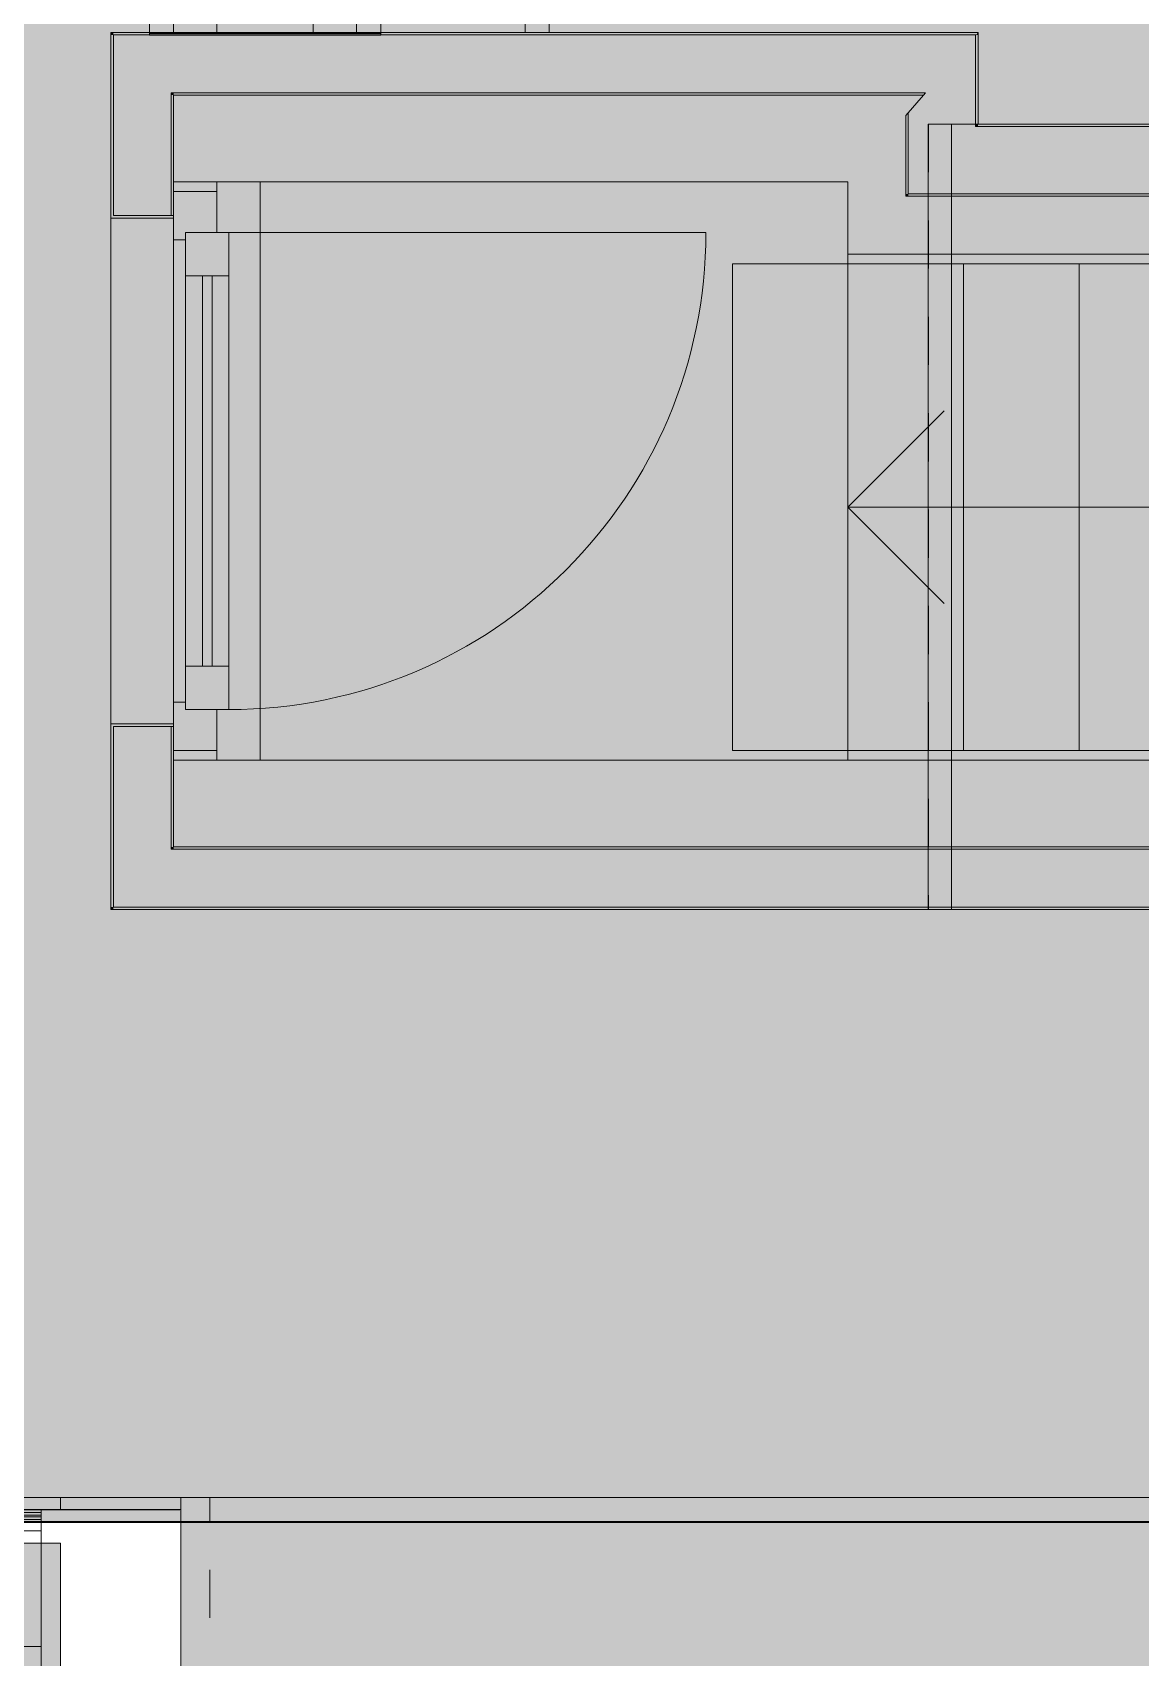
# Model space of a CAD drawing. Header units: metres. Extents: x -208 to 1512, y -277 to 123.
# Drawn here: x 1480.72 to 1483.02, y -247.06 to -243.688 of the extents above; entities that cross this region are included whole.
import ezdxf

# ---------------------------------------------------------------- set-up
doc = ezdxf.new("R2010")
doc.units = ezdxf.units.M
doc.header["$MEASUREMENT"] = 0
for name, pattern in [('Punkt 1_1', [0.075, 0.025, -0.05]), ('Untersicht', [0.2, 0.1, -0.1]), ('Wipeout_Contour', [1, 0, -1])]:
    doc.linetypes.add(name, pattern=pattern)
for name, color, linetype in [('110 Wand Aussen', 7, 'Continuous'), ('112 Wand Aussen - Schachtwände', 7, 'Continuous'), ('140 Brüstung', 7, 'Continuous'), ('140 Geländer transparent', 7, 'Continuous'), ('330 Dachaufbau', 7, 'Continuous'), ('410 Treppe', 7, 'Continuous'), ('815 Raumbegrenzung', 7, 'Continuous'), ('905 VP Beschriftung Übersicht.Übersicht', 7, 'Continuous')]:
    doc.layers.add(name, color=color, linetype=linetype)

# ---------------------------------------------------------------- blocks, each defined once
blk = doc.blocks.new('Wand_9_3', base_point=(1482.6832, -243.8778))
at = {"layer": '110 Wand Aussen', "linetype": 'Continuous', "lineweight": 0, "true_color": 0x000000}
for points in [[(1482.6782, -243.8128), (1482.6782, -243.6936), (1482.5743, -243.8128)], [(1482.6788, -243.6928), (1482.6782, -243.6936), (1482.6782, -243.8778), (1482.6832, -243.8778), (1482.6832, -243.6928)], [(1482.5743, -243.8128), (1482.5382, -243.8543), (1482.5382, -243.8828), (1482.6782, -243.8828), (1482.6782, -243.8128)], [(1482.5382, -244.0228), (1482.5382, -243.8543), (1482.5332, -243.8601), (1482.5332, -244.0228)], [(1482.6832, -243.8778), (1482.6782, -243.8828), (1482.6832, -243.8828)], [(1482.6832, -243.8778), (1482.6782, -243.8778), (1482.6782, -243.8828)], [(1482.6782, -243.8828), (1482.5382, -244.0228), (1482.6782, -244.0228)], [(1482.6782, -243.8828), (1482.5382, -243.8828), (1482.5382, -244.0228)], [(1482.4132, -243.9978), (1482.4132, -244.0278), (1482.5332, -244.0278), (1482.5332, -243.9978)], [(1482.5332, -244.0278), (1482.4132, -244.1478), (1482.5332, -244.1478)], [(1482.5332, -244.0278), (1482.4132, -244.0278), (1482.4132, -244.1478)], [(1482.5382, -244.0228), (1482.5332, -244.0278), (1482.5382, -244.0278)], [(1482.5382, -244.0228), (1482.5332, -244.0228), (1482.5332, -244.0278)]]:
    blk.add_hatch(color=18, dxfattribs=at).paths.add_polyline_path(points)
at = {"layer": '110 Wand Aussen', "color": 7, "linetype": 'Continuous', "lineweight": 13}
for p, q in [((1482.6782, -243.8128), (1482.6782, -243.6936)), ((1482.6782, -243.8828), (1482.6782, -243.8128)), ((1482.5382, -244.0228), (1482.5382, -243.8543)), ((1482.6782, -243.8828), (1482.6832, -243.8828)), ((1482.5382, -244.0228), (1482.6782, -244.0228))]:
    blk.add_line(p, q, dxfattribs=at)
at = {"layer": '110 Wand Aussen', "color": 7, "linetype": 'Continuous', "lineweight": 18}
for p, q in [((1482.5332, -243.9978), (1482.5332, -243.8601)), ((1482.5332, -244.0278), (1482.5332, -243.9978)), ((1482.5332, -244.0278), (1482.5382, -244.0278))]:
    blk.add_line(p, q, dxfattribs=at)
at = {"layer": '110 Wand Aussen', "color": 7, "linetype": 'Continuous', "lineweight": 13, "flags": 128}
blk.add_lwpolyline([(1482.6832, -243.8778), (1482.6832, -243.6928)], dxfattribs=at)
at = {"layer": '110 Wand Aussen', "color": 7, "linetype": 'Continuous', "lineweight": 18, "flags": 128}
for points in [[(1482.4132, -243.9978), (1482.4132, -244.1478)], [(1482.4132, -244.1478), (1482.5332, -244.1478)]]:
    blk.add_lwpolyline(points, dxfattribs=at)
blk = doc.blocks.new('Treppe_1_3', base_point=(1474.5182, -236.4228))
at = {"layer": '410 Treppe', "color": 7, "linetype": 'Continuous', "lineweight": 18}
for p, q in [((1482.4132, -244.1678), (1482.1732, -244.1678)), ((1482.1732, -244.1678), (1482.1732, -245.1778)), ((1482.6532, -244.1678), (1482.4132, -244.1678)), ((1482.4132, -244.1678), (1482.4132, -245.1778)), ((1482.4132, -245.1778), (1482.4132, -244.1678)), ((1482.8932, -244.1678), (1482.6532, -244.1678)), ((1482.6532, -244.1678), (1482.6532, -245.1778)), ((1482.6532, -245.1778), (1482.6532, -244.1678)), ((1483.1332, -244.1678), (1482.8932, -244.1678)), ((1482.8932, -244.1678), (1482.8932, -245.1778)), ((1482.8932, -245.1778), (1482.8932, -244.1678)), ((1482.1732, -245.1778), (1482.4132, -245.1778)), ((1482.4132, -245.1778), (1482.6532, -245.1778)), ((1482.6532, -245.1778), (1482.8932, -245.1778)), ((1482.8932, -245.1778), (1483.1332, -245.1778))]:
    blk.add_line(p, q, dxfattribs=at)
at = {"layer": '410 Treppe', "color": 7, "linetype": 'Continuous', "lineweight": 13}
for p, q in [((1482.6132, -244.4728), (1482.4132, -244.6728)), ((1486.2532, -244.6728), (1482.4132, -244.6728)), ((1482.4132, -244.6728), (1482.6132, -244.8728))]:
    blk.add_line(p, q, dxfattribs=at)
blk = doc.blocks.new('Wand_11_3', base_point=(1485.3832, -246.7778))
at = {"layer": '140 Geländer transparent', "linetype": 'Continuous', "lineweight": 0, "true_color": 0x000000}
blk.add_hatch(color=18, dxfattribs=at).paths.add_polyline_path([(1485.3832, -246.7278), (1481.0282, -246.7278), (1481.0282, -246.7778), (1485.3832, -246.7778)])
at = {"layer": '140 Geländer transparent', "color": 7, "linetype": 'Continuous', "lineweight": 18, "flags": 128}
for points in [[(1485.3832, -246.7278), (1481.0282, -246.7278)], [(1481.0282, -246.7778), (1481.0282, -246.7278)], [(1481.0282, -246.7778), (1485.4332, -246.7778)]]:
    blk.add_lwpolyline(points, dxfattribs=at)
blk = doc.blocks.new('Wand_16_3', base_point=(1480.7782, -247.5778))
at = {"layer": '110 Wand Aussen', "color": 7, "linetype": 'Untersicht', "lineweight": 13, "flags": 128}
for points in [[(1480.7782, -246.7278), (1480.7832, -246.7278)], [(1480.7782, -246.7278), (1480.7782, -247.5778)], [(1480.7832, -246.7278), (1480.9032, -246.7278)], [(1480.9032, -246.7278), (1480.9082, -246.7278)], [(1480.9082, -246.7278), (1481.0882, -246.7278)], [(1481.0882, -247.5778), (1481.0882, -246.7278)], [(1480.7782, -247.5778), (1480.7832, -247.5778)], [(1480.7832, -247.5778), (1480.9032, -247.5778)], [(1480.9032, -247.5778), (1480.9082, -247.5778)], [(1480.9082, -247.5778), (1481.0882, -247.5778)]]:
    blk.add_lwpolyline(points, dxfattribs=at)
blk = doc.blocks.new('1-Flügelfenster 27[1]_3', base_point=(1474.5182, -236.4228))
at = {"layer": '110 Wand Aussen', "linetype": 'Continuous', "lineweight": 0, "true_color": 0x000000}
for points in [[(1481.0132, -244.0178), (1481.1032, -244.0178), (1481.1032, -243.9978), (1481.0132, -243.9978)], [(1481.1032, -245.1778), (1481.0132, -245.1778), (1481.0132, -245.1978), (1481.1032, -245.1978)]]:
    blk.add_hatch(color=18, dxfattribs=at).paths.add_polyline_path(points)
at = {"layer": '110 Wand Aussen', "linetype": 'Continuous', "lineweight": 0, "true_color": 0xffffff}
for points in [[(1481.0132, -244.0178), (1481.0132, -244.1178), (1481.0382, -244.1178), (1481.0382, -244.1028), (1481.1032, -244.1028), (1481.1032, -244.0178)], [(1481.0382, -244.1928), (1481.1282, -244.1928), (1481.1282, -244.1028), (1481.0382, -244.1028)], [(1481.0932, -245.0028), (1481.0932, -244.1928), (1481.0732, -244.1928), (1481.0732, -245.0028)], [(1481.0382, -245.0928), (1481.1282, -245.0928), (1481.1282, -245.0028), (1481.0382, -245.0028)], [(1481.1032, -245.1778), (1481.1032, -245.0928), (1481.0382, -245.0928), (1481.0382, -245.0778), (1481.0132, -245.0778), (1481.0132, -245.1778)]]:
    blk.add_hatch(color=7, dxfattribs=at).paths.add_polyline_path(points)
at = {"layer": '110 Wand Aussen', "color": 7, "linetype": 'Continuous', "lineweight": 18}
for p, q in [((1481.0132, -243.9978), (1481.1032, -243.9978)), ((1481.0132, -243.9978), (1481.1032, -243.9978)), ((1481.1032, -243.9978), (1481.1932, -243.9978)), ((1481.0132, -245.1978), (1481.0132, -245.1278)), ((1481.0132, -245.1978), (1481.0132, -245.1278)), ((1481.0132, -245.1978), (1481.1032, -245.1978)), ((1481.0132, -245.1978), (1481.1032, -245.1978)), ((1481.1032, -245.1978), (1481.1932, -245.1978))]:
    blk.add_line(p, q, dxfattribs=at)
at = {"layer": '110 Wand Aussen', "color": 7, "linetype": 'Continuous', "lineweight": 13}
for p, q in [((1481.0132, -244.0678), (1481.0132, -243.9978)), ((1481.0132, -244.0678), (1481.0132, -243.9978)), ((1481.1932, -245.1978), (1481.1932, -243.9978)), ((1481.0132, -244.0178), (1481.0132, -244.1178)), ((1481.1032, -244.0178), (1481.0132, -244.0178)), ((1481.1032, -244.1028), (1481.1032, -244.0178)), ((1480.8832, -245.1228), (1480.8832, -244.0728)), ((1480.8832, -244.0728), (1480.8882, -244.0728)), ((1480.8882, -244.0728), (1481.0082, -244.0728)), ((1481.0082, -244.0728), (1481.0132, -244.0728)), ((1481.0132, -244.0678), (1481.0132, -244.0728)), ((1481.0132, -244.0678), (1481.0132, -244.0728)), ((1481.0382, -244.1178), (1481.0382, -244.1028)), ((1481.0382, -244.1028), (1481.1032, -244.1028)), ((1481.1282, -244.1028), (1481.0382, -244.1028)), ((1481.0382, -244.1028), (1481.0382, -244.1928)), ((1481.1282, -244.1928), (1481.1282, -244.1028)), ((1481.0132, -244.1178), (1481.0132, -245.0778)), ((1481.0132, -244.1178), (1481.0382, -244.1178)), ((1481.0382, -244.1928), (1481.0382, -245.0028)), ((1481.0382, -244.1928), (1481.1282, -244.1928)), ((1481.0732, -244.1928), (1481.0732, -245.0028)), ((1481.0932, -245.0028), (1481.0932, -244.1928)), ((1481.1282, -245.0028), (1481.1282, -244.1928)), ((1481.1282, -245.0028), (1481.0382, -245.0028)), ((1481.0382, -245.0028), (1481.0382, -245.0928)), ((1481.1282, -245.0928), (1481.1282, -245.0028)), ((1481.0382, -245.0778), (1481.0132, -245.0778)), ((1481.0132, -245.0778), (1481.0132, -245.1778)), ((1481.0382, -245.0928), (1481.0382, -245.0778)), ((1481.1032, -245.0928), (1481.0382, -245.0928)), ((1481.0382, -245.0928), (1481.1282, -245.0928)), ((1481.1032, -245.1778), (1481.1032, -245.0928)), ((1480.8832, -245.1228), (1480.8882, -245.1228)), ((1480.8882, -245.1228), (1481.0082, -245.1228)), ((1481.0082, -245.1228), (1481.0132, -245.1228)), ((1481.0132, -245.1278), (1481.0132, -245.1228)), ((1481.0132, -245.1278), (1481.0132, -245.1228)), ((1481.0132, -245.1778), (1481.1032, -245.1778))]:
    blk.add_line(p, q, dxfattribs=at)
at = {"layer": '110 Wand Aussen', "color": 7, "linetype": 'Punkt 1_1', "lineweight": 13}
for p, q in [((1481.1932, -245.1978), (1481.1932, -243.9978)), ((1480.8832, -245.1228), (1480.8832, -244.0728))]:
    blk.add_line(p, q, dxfattribs=at)
at = {"layer": '110 Wand Aussen', "color": 8, "linetype": 'Continuous', "lineweight": 0}
blk.add_line((1481.1282, -244.1028), (1482.1182, -244.1028), dxfattribs=at)
at = {"layer": '110 Wand Aussen', "color": 7, "linetype": 'Continuous', "lineweight": 13, "flags": 128}
for points in [[(1481.0132, -244.0178), (1481.0132, -243.9978), (1481.1032, -243.9978), (1481.1032, -244.0178)], [(1481.1032, -245.1778), (1481.1032, -245.1978), (1481.0132, -245.1978), (1481.0132, -245.1778)]]:
    blk.add_lwpolyline(points, close=True, dxfattribs=at)
at = {"layer": '110 Wand Aussen', "color": 8, "linetype": 'Continuous', "lineweight": 0}
blk.add_arc((1481.1282, -244.1028), 0.99, 270, 0, dxfattribs=at)
at = {"layer": '110 Wand Aussen', "color": 7, "linetype": 'Continuous', "lineweight": 13}
for p in [(1481.1932, -243.9978), (1480.8832, -244.0728), (1480.8832, -245.1228), (1481.1932, -245.1978)]:
    blk.add_point(p, dxfattribs=at)
blk = doc.blocks.new('Wand_18_3', base_point=(1480.8832, -245.5078))
at = {"layer": '110 Wand Aussen', "linetype": 'Continuous', "lineweight": 0, "true_color": 0x000000}
for points in [[(1480.8882, -243.6878), (1480.8832, -243.6878), (1480.8882, -243.6928)], [(1480.8882, -243.6928), (1480.8832, -243.6878), (1480.8832, -243.6928)], [(1480.8882, -243.6928), (1480.8832, -243.6928), (1480.8832, -244.0678), (1480.8882, -244.0678)], [(1481.0082, -243.6928), (1480.8882, -243.6928), (1481.0082, -243.8128)], [(1481.0082, -243.8128), (1480.8882, -243.6928), (1480.8882, -243.8128)], [(1481.0082, -243.8128), (1480.8882, -243.8128), (1480.8882, -244.0678), (1481.0082, -244.0678)], [(1481.0132, -243.8128), (1481.0082, -243.8128), (1481.0132, -243.8178)], [(1481.0132, -243.8178), (1481.0082, -243.8128), (1481.0082, -243.8178)], [(1481.0132, -243.8178), (1481.0082, -243.8178), (1481.0082, -244.0678), (1481.0132, -244.0678)], [(1481.1932, -243.8178), (1481.0132, -243.8178), (1481.1932, -243.9978)], [(1481.1932, -243.9978), (1481.0132, -243.8178), (1481.0132, -243.9978)], [(1480.8832, -244.0678), (1480.8832, -244.0728), (1481.0132, -244.0728), (1481.0132, -244.0678)], [(1480.8832, -245.1278), (1481.0132, -245.1278), (1481.0132, -245.1228), (1480.8832, -245.1228)], [(1480.8832, -245.5028), (1480.8882, -245.5028), (1480.8882, -245.1278), (1480.8832, -245.1278)], [(1481.0082, -245.1278), (1480.8882, -245.1278), (1480.8882, -245.3828), (1481.0082, -245.3828)], [(1481.0132, -245.1278), (1481.0082, -245.1278), (1481.0082, -245.3778), (1481.0132, -245.3778)], [(1481.1932, -245.1978), (1481.0132, -245.3778), (1481.1932, -245.3778)], [(1481.0132, -245.1978), (1481.0132, -245.3778), (1481.1932, -245.1978)], [(1481.0082, -245.3828), (1480.8882, -245.5028), (1481.0082, -245.5028)], [(1480.8882, -245.3828), (1480.8882, -245.5028), (1481.0082, -245.3828)], [(1481.0132, -245.3778), (1481.0082, -245.3828), (1481.0132, -245.3828)], [(1481.0132, -245.3778), (1481.0082, -245.3778), (1481.0082, -245.3828)], [(1480.8882, -245.5028), (1480.8832, -245.5078), (1480.8882, -245.5078)], [(1480.8882, -245.5028), (1480.8832, -245.5028), (1480.8832, -245.5078)]]:
    blk.add_hatch(color=18, dxfattribs=at).paths.add_polyline_path(points)
at = {"layer": '110 Wand Aussen', "color": 7, "linetype": 'Continuous', "lineweight": 13}
for p, q in [((1481.0082, -243.6928), (1480.8882, -243.6928)), ((1480.8882, -243.6928), (1480.8882, -243.8128)), ((1480.8882, -243.8128), (1480.8882, -244.0678)), ((1481.0132, -243.8128), (1481.0082, -243.8128)), ((1481.0082, -243.8128), (1481.0082, -243.8178)), ((1481.0082, -243.8178), (1481.0082, -244.0678)), ((1481.0132, -244.0678), (1481.0132, -243.9978)), ((1480.8832, -244.0678), (1480.8832, -244.0728)), ((1480.8832, -244.0728), (1480.8882, -244.0728)), ((1480.8882, -244.0678), (1481.0132, -244.0678)), ((1480.8882, -244.0728), (1481.0082, -244.0728)), ((1481.0082, -244.0728), (1481.0132, -244.0728)), ((1481.0132, -244.0678), (1481.0132, -244.0728)), ((1480.8832, -245.1228), (1480.8882, -245.1228)), ((1480.8832, -245.1278), (1480.8832, -245.1228)), ((1480.8882, -245.1228), (1481.0082, -245.1228)), ((1480.8882, -245.1278), (1480.8882, -245.3828)), ((1480.8882, -245.1278), (1481.0132, -245.1278)), ((1481.0082, -245.1228), (1481.0132, -245.1228)), ((1481.0082, -245.1278), (1481.0082, -245.3778)), ((1481.0132, -245.1278), (1481.0132, -245.1228)), ((1480.8882, -245.3828), (1480.8882, -245.5028)), ((1481.0082, -245.3778), (1481.0082, -245.3828)), ((1481.0082, -245.3828), (1481.0132, -245.3828)), ((1480.8882, -245.5028), (1481.0082, -245.5028))]:
    blk.add_line(p, q, dxfattribs=at)
at = {"layer": '110 Wand Aussen', "color": 7, "linetype": 'Continuous', "lineweight": 18}
for p, q in [((1481.1932, -243.8178), (1481.0132, -243.8178)), ((1481.0132, -243.8178), (1481.0132, -243.9978)), ((1481.0132, -243.9978), (1481.1032, -243.9978)), ((1481.1032, -243.9978), (1481.1932, -243.9978)), ((1481.0132, -245.1978), (1481.0132, -245.1278)), ((1481.0132, -245.1978), (1481.0132, -245.3778)), ((1481.0132, -245.1978), (1481.1032, -245.1978)), ((1481.1032, -245.1978), (1481.1932, -245.1978)), ((1481.0132, -245.3778), (1481.1932, -245.3778))]:
    blk.add_line(p, q, dxfattribs=at)
at = {"layer": '110 Wand Aussen', "color": 7, "linetype": 'Continuous', "lineweight": 13, "flags": 128}
for points in [[(1480.8832, -243.6878), (1480.8882, -243.6878)], [(1480.8832, -243.6878), (1480.8832, -244.0678)], [(1480.8832, -245.1278), (1480.8832, -245.5078)], [(1480.8832, -245.5078), (1480.8882, -245.5078)]]:
    blk.add_lwpolyline(points, dxfattribs=at)
at = {"layer": '110 Wand Aussen', "color": 7, "linetype": 'Continuous', "lineweight": 13}
blk.add_blockref('1-Flügelfenster 27[1]_3', (1474.5182, -236.4228), dxfattribs=at)
blk = doc.blocks.new('Wand_37_3', base_point=(1480.9082, -246.9174))
at = {"color": 254, "linetype": 'Wipeout_Contour', "lineweight": 0, "ltscale": 6004.628913}
blk.add_wipeout([(1480.7383, -246.7528), (1480.7381, -246.7528), (1480.7381, -246.7538), (1480.7383, -246.7538)], dxfattribs=at).dxf.layer = '140 Brüstung'
at = {"color": 254, "linetype": 'Wipeout_Contour', "lineweight": 0, "ltscale": 6005.203844}
blk.add_wipeout([(1480.7383, -246.7528), (1480.7383, -246.7538), (1481.0272, -246.7538), (1481.0282, -246.7528)], dxfattribs=at).dxf.layer = '140 Brüstung'
at = {"color": 254, "linetype": 'Wipeout_Contour', "lineweight": 0, "ltscale": 6004.631019}
blk.add_wipeout([(1480.7383, -246.7538), (1480.7381, -246.7538), (1480.7381, -246.7592), (1480.7383, -246.7592)], dxfattribs=at).dxf.layer = '140 Brüstung'
at = {"color": 254, "linetype": 'Wipeout_Contour', "lineweight": 0, "ltscale": 6005.214847}
blk.add_wipeout([(1480.7383, -246.7592), (1481.0217, -246.7592), (1481.0272, -246.7538), (1480.7383, -246.7538)], dxfattribs=at).dxf.layer = '140 Brüstung'
at = {"color": 254, "linetype": 'Wipeout_Contour', "lineweight": 0, "ltscale": 6004.63458}
blk.add_wipeout([(1480.7383, -246.7592), (1480.7381, -246.7592), (1480.7381, -246.7646), (1480.7383, -246.7646)], dxfattribs=at).dxf.layer = '140 Brüstung'
at = {"color": 254, "linetype": 'Wipeout_Contour', "lineweight": 0, "ltscale": 6005.207971}
blk.add_wipeout([(1480.7383, -246.7646), (1481.0162, -246.7646), (1481.0217, -246.7592), (1480.7383, -246.7592)], dxfattribs=at).dxf.layer = '140 Brüstung'
at = {"color": 254, "linetype": 'Wipeout_Contour', "lineweight": 0, "ltscale": 6004.63753}
blk.add_wipeout([(1480.7383, -246.7646), (1480.7381, -246.7646), (1480.7381, -246.7682), (1480.7383, -246.7682)], dxfattribs=at).dxf.layer = '140 Brüstung'
at = {"color": 254, "linetype": 'Wipeout_Contour', "lineweight": 0, "ltscale": 6005.195464}
blk.add_wipeout([(1480.7383, -246.7682), (1481.0126, -246.7682), (1481.0162, -246.7646), (1480.7383, -246.7646)], dxfattribs=at).dxf.layer = '140 Brüstung'
at = {"color": 254, "linetype": 'Wipeout_Contour', "lineweight": 0, "ltscale": 6004.640483}
blk.add_wipeout([(1480.7383, -246.7682), (1480.7381, -246.7682), (1480.7381, -246.7736), (1480.7383, -246.7736)], dxfattribs=at).dxf.layer = '140 Brüstung'
at = {"color": 254, "linetype": 'Wipeout_Contour', "lineweight": 0, "ltscale": 6005.19649}
blk.add_wipeout([(1480.7383, -246.7736), (1481.007, -246.7736), (1481.0126, -246.7682), (1480.7383, -246.7682)], dxfattribs=at).dxf.layer = '140 Brüstung'
at = {"color": 254, "linetype": 'Wipeout_Contour', "lineweight": 0, "ltscale": 6004.644045}
blk.add_wipeout([(1480.7383, -246.7736), (1480.7381, -246.7736), (1480.7381, -246.779), (1480.7383, -246.779)], dxfattribs=at).dxf.layer = '140 Brüstung'
at = {"color": 254, "linetype": 'Wipeout_Contour', "lineweight": 0, "ltscale": 6005.189426}
blk.add_wipeout([(1480.7383, -246.779), (1481.0015, -246.779), (1481.007, -246.7736), (1480.7383, -246.7736)], dxfattribs=at).dxf.layer = '140 Brüstung'
at = {"color": 254, "linetype": 'Wipeout_Contour', "lineweight": 0, "ltscale": 6004.646148}
blk.add_wipeout([(1480.7383, -246.779), (1480.7381, -246.779), (1480.7381, -246.78), (1480.7383, -246.78)], dxfattribs=at).dxf.layer = '140 Brüstung'
at = {"color": 254, "linetype": 'Wipeout_Contour', "lineweight": 0, "ltscale": 6005.168726}
blk.add_wipeout([(1480.7383, -246.78), (1481.0005, -246.78), (1481.0015, -246.779), (1480.7383, -246.779)], dxfattribs=at).dxf.layer = '140 Brüstung'
at = {"color": 254, "linetype": 'Wipeout_Contour', "lineweight": 0, "ltscale": 6004.652168}
blk.add_wipeout([(1480.7383, -246.78), (1480.7381, -246.78), (1480.7381, -246.7973), (1480.7383, -246.7973)], dxfattribs=at).dxf.layer = '140 Brüstung'
at = {"color": 254, "linetype": 'Wipeout_Contour', "lineweight": 0, "ltscale": 6005.218858}
blk.add_wipeout([(1480.7383, -246.7973), (1480.9829, -246.7973), (1481.0005, -246.78), (1480.7383, -246.78)], dxfattribs=at).dxf.layer = '140 Brüstung'
at = {"color": 254, "linetype": 'Wipeout_Contour', "lineweight": 0, "ltscale": 6005.964706}
blk.add_wipeout([(1480.7383, -247.0373), (1480.7383, -247.0373), (1480.9829, -246.7973), (1480.7383, -246.7973)], dxfattribs=at).dxf.layer = '140 Brüstung'
at = {"color": 254, "linetype": 'Wipeout_Contour', "lineweight": 0, "ltscale": 6006.724535}
blk.add_wipeout([(1481.0282, -251.1728), (1481.0282, -246.7528), (1480.7383, -247.0373), (1480.7383, -251.1728)], dxfattribs=at).dxf.layer = '140 Brüstung'
at = {"layer": '140 Brüstung', "color": 7, "linetype": 'Continuous', "lineweight": 18}
for p, q in [((1480.7381, -246.7538), (1480.7381, -246.7528)), ((1480.7381, -246.7592), (1480.7381, -246.7538)), ((1480.7381, -246.7646), (1480.7381, -246.7592)), ((1480.7381, -246.7682), (1480.7381, -246.7646)), ((1480.7381, -246.7736), (1480.7381, -246.7682)), ((1480.7381, -246.779), (1480.7381, -246.7736)), ((1480.7381, -246.78), (1480.7381, -246.779)), ((1480.7381, -246.7973), (1480.7381, -246.78)), ((1480.7383, -246.7538), (1480.7383, -246.7528)), ((1480.7383, -246.7592), (1480.7383, -246.7538)), ((1480.7383, -246.7646), (1480.7383, -246.7592)), ((1480.7383, -246.7682), (1480.7383, -246.7646)), ((1480.7383, -246.7736), (1480.7383, -246.7682)), ((1480.7383, -246.779), (1480.7383, -246.7736)), ((1480.7383, -246.78), (1480.7383, -246.779)), ((1480.7383, -246.7973), (1480.7383, -246.78))]:
    blk.add_line(p, q, dxfattribs=at)
at = {"layer": '140 Brüstung', "color": 7, "linetype": 'Continuous', "lineweight": 18, "flags": 128}
for points in [[(1480.7383, -246.7528), (1480.7381, -246.7528)], [(1481.0282, -246.7528), (1480.7383, -246.7528)], [(1481.0282, -251.1728), (1481.0282, -246.7528)]]:
    blk.add_lwpolyline(points, dxfattribs=at)
at = {"color": 254, "linetype": 'Wipeout_Contour', "lineweight": 0, "ltscale": 6006.285444}
blk.add_wipeout([(1480.7383, -251.4627), (1480.7383, -247.0373), (1480.7381, -247.0375), (1480.7381, -251.4627)], dxfattribs=at).dxf.layer = '140 Brüstung'
at = {"layer": '140 Brüstung', "color": 7, "linetype": 'Continuous', "lineweight": 18}
for p, q in [((1480.7383, -247.0373), (1480.7383, -246.7973)), ((1480.7383, -247.0373), (1480.7383, -247.0373)), ((1480.7383, -251.4627), (1480.7383, -247.0373))]:
    blk.add_line(p, q, dxfattribs=at)
at = {"layer": '140 Brüstung', "color": 7, "linetype": 'Continuous', "lineweight": 18, "flags": 128}
blk.add_lwpolyline([(1480.7381, -247.0375), (1480.7381, -251.4629)], dxfattribs=at)
blk = doc.blocks.new('Wand_44_3', base_point=(1486.0346, -245.5078))
at = {"layer": '110 Wand Aussen', "linetype": 'Continuous', "lineweight": 0, "true_color": 0x000000}
for points in [[(1485.4, -245.1978), (1481.1932, -245.1978), (1481.1932, -245.3778), (1485.4, -245.3778)], [(1485.4, -245.3828), (1481.0082, -245.3828), (1481.0082, -245.5028), (1485.4, -245.5028)], [(1485.4, -245.3778), (1481.0132, -245.3778), (1481.0132, -245.3828), (1485.4, -245.3828)], [(1485.4, -245.5028), (1480.8882, -245.5028), (1480.8882, -245.5078), (1485.4, -245.5078)]]:
    blk.add_hatch(color=18, dxfattribs=at).paths.add_polyline_path(points)
at = {"layer": '110 Wand Aussen', "color": 7, "linetype": 'Continuous', "lineweight": 13}
for p, q in [((1481.0082, -245.3828), (1481.0132, -245.3828)), ((1481.0132, -245.3828), (1485.4, -245.3828)), ((1480.8882, -245.5028), (1481.0082, -245.5028)), ((1481.0082, -245.5028), (1485.4, -245.5028))]:
    blk.add_line(p, q, dxfattribs=at)
at = {"layer": '110 Wand Aussen', "color": 7, "linetype": 'Continuous', "lineweight": 18}
for p, q in [((1481.0132, -245.3778), (1481.1932, -245.3778)), ((1481.1932, -245.3778), (1485.4, -245.3778))]:
    blk.add_line(p, q, dxfattribs=at)
at = {"layer": '110 Wand Aussen', "color": 7, "linetype": 'Continuous', "lineweight": 18, "flags": 128}
blk.add_lwpolyline([(1485.4, -245.1978), (1481.1932, -245.1978)], dxfattribs=at)
at = {"layer": '110 Wand Aussen', "color": 7, "linetype": 'Continuous', "lineweight": 13, "flags": 128}
blk.add_lwpolyline([(1480.8882, -245.5078), (1485.4, -245.5078)], dxfattribs=at)
blk = doc.blocks.new('Wand_45_3', base_point=(1482.6832, -243.6878))
at = {"layer": '110 Wand Aussen', "linetype": 'Continuous', "lineweight": 0, "true_color": 0x000000}
for points in [[(1480.8882, -243.6928), (1482.6788, -243.6928), (1482.6832, -243.6878), (1480.8882, -243.6878)], [(1481.0082, -243.8128), (1482.5743, -243.8128), (1482.6788, -243.6928), (1481.0082, -243.6928)], [(1482.6788, -243.6928), (1482.6832, -243.6928), (1482.6832, -243.6878)], [(1481.0132, -243.8178), (1482.57, -243.8178), (1482.5743, -243.8128), (1481.0132, -243.8128)], [(1481.1932, -243.9978), (1482.4132, -243.9978), (1482.57, -243.8178), (1481.1932, -243.8178)], [(1482.5332, -243.8601), (1482.4132, -243.9978), (1482.5332, -243.9978)]]:
    blk.add_hatch(color=18, dxfattribs=at).paths.add_polyline_path(points)
at = {"layer": '110 Wand Aussen', "color": 7, "linetype": 'Continuous', "lineweight": 13}
for p, q in [((1481.0082, -243.6928), (1480.8882, -243.6928)), ((1482.6788, -243.6928), (1481.0082, -243.6928)), ((1481.0132, -243.8128), (1481.0082, -243.8128)), ((1482.5743, -243.8128), (1481.0132, -243.8128))]:
    blk.add_line(p, q, dxfattribs=at)
at = {"layer": '110 Wand Aussen', "color": 7, "linetype": 'Continuous', "lineweight": 18}
for p, q in [((1481.1932, -243.8178), (1481.0132, -243.8178)), ((1482.57, -243.8178), (1481.1932, -243.8178)), ((1482.5332, -243.9978), (1482.5332, -243.8601))]:
    blk.add_line(p, q, dxfattribs=at)
at = {"layer": '110 Wand Aussen', "color": 7, "linetype": 'Continuous', "lineweight": 13, "flags": 128}
for points in [[(1482.6832, -243.6878), (1480.8882, -243.6878)], [(1482.6788, -243.6928), (1482.6782, -243.6936)], [(1482.6832, -243.6878), (1482.6832, -243.6928)], [(1482.5743, -243.8128), (1482.57, -243.8178)]]:
    blk.add_lwpolyline(points, dxfattribs=at)
at = {"layer": '110 Wand Aussen', "color": 7, "linetype": 'Continuous', "lineweight": 18, "flags": 128}
for points in [[(1482.57, -243.8178), (1482.5332, -243.8601)], [(1481.1932, -243.9978), (1482.4132, -243.9978)]]:
    blk.add_lwpolyline(points, dxfattribs=at)
blk = doc.blocks.new('Wand_46_3', base_point=(1483.2632, -243.8778))
at = {"layer": '110 Wand Aussen', "linetype": 'Continuous', "lineweight": 0, "true_color": 0x000000}
for points in [[(1482.6832, -243.8828), (1483.2632, -243.8828), (1483.2632, -243.8778), (1482.6832, -243.8778)], [(1482.6782, -244.0228), (1483.2632, -244.0228), (1483.2632, -243.8828), (1482.6782, -243.8828)], [(1482.5332, -244.1478), (1483.2632, -244.1478), (1483.2632, -244.0278), (1482.5332, -244.0278)], [(1482.5382, -244.0278), (1483.2632, -244.0278), (1483.2632, -244.0228), (1482.5382, -244.0228)]]:
    blk.add_hatch(color=18, dxfattribs=at).paths.add_polyline_path(points)
at = {"layer": '110 Wand Aussen', "color": 7, "linetype": 'Continuous', "lineweight": 13}
for p, q in [((1482.6782, -243.8828), (1482.6832, -243.8828)), ((1483.2632, -243.8828), (1482.6832, -243.8828)), ((1482.5382, -244.0228), (1482.6782, -244.0228)), ((1483.2632, -244.0228), (1482.6782, -244.0228))]:
    blk.add_line(p, q, dxfattribs=at)
at = {"layer": '110 Wand Aussen', "color": 7, "linetype": 'Continuous', "lineweight": 18}
for p in [(1482.5332, -244.0278), (1483.2632, -244.0278)]:
    blk.add_line(p, (1482.5382, -244.0278), dxfattribs=at)
at = {"layer": '110 Wand Aussen', "color": 7, "linetype": 'Continuous', "lineweight": 13, "flags": 128}
blk.add_lwpolyline([(1483.2632, -243.8778), (1482.6832, -243.8778)], dxfattribs=at)
at = {"layer": '110 Wand Aussen', "color": 7, "linetype": 'Continuous', "lineweight": 18, "flags": 128}
blk.add_lwpolyline([(1482.5332, -244.1478), (1483.2632, -244.1478)], dxfattribs=at)
blk = doc.blocks.new('Wand_60_3', base_point=(1475.5647, -246.9174))
at = {"layer": '140 Brüstung', "linetype": 'Continuous', "lineweight": 0, "true_color": 0x000000}
for points in [[(1480.7381, -246.7592), (1475.5647, -246.7592), (1475.5647, -246.7646), (1480.7381, -246.7646)], [(1480.7381, -246.7682), (1475.5647, -246.7682), (1475.5647, -246.7736), (1480.7381, -246.7736)]]:
    blk.add_hatch(color=18, dxfattribs=at).paths.add_polyline_path(points)
at = {"layer": '140 Brüstung', "linetype": 'Continuous', "lineweight": 0, "true_color": 0xffffff}
blk.add_hatch(color=7, dxfattribs=at).paths.add_polyline_path([(1480.7381, -246.7646), (1475.5647, -246.7646), (1475.5647, -246.7682), (1480.7381, -246.7682)])
at = {"layer": '140 Brüstung', "color": 7, "linetype": 'Untersicht', "lineweight": 13}
for p, q in [((1480.7381, -246.7538), (1475.5647, -246.7538)), ((1480.7381, -246.779), (1475.5647, -246.779)), ((1480.7381, -246.78), (1475.5647, -246.78))]:
    blk.add_line(p, q, dxfattribs=at)
at = {"layer": '140 Brüstung', "color": 7, "linetype": 'Continuous', "lineweight": 13}
for p, q in [((1480.7381, -246.7592), (1475.5647, -246.7592)), ((1480.7381, -246.7646), (1475.5647, -246.7646)), ((1480.7381, -246.7682), (1475.5647, -246.7682)), ((1480.7381, -246.7736), (1475.5647, -246.7736))]:
    blk.add_line(p, q, dxfattribs=at)
at = {"layer": '140 Brüstung', "color": 7, "linetype": 'Continuous', "lineweight": 18}
for p, q in [((1480.7381, -246.7538), (1480.7381, -246.7528)), ((1480.7381, -246.7592), (1480.7381, -246.7538)), ((1480.7381, -246.7646), (1480.7381, -246.7592)), ((1480.7381, -246.7682), (1480.7381, -246.7646)), ((1480.7381, -246.7736), (1480.7381, -246.7682)), ((1480.7381, -246.779), (1480.7381, -246.7736)), ((1480.7381, -246.78), (1480.7381, -246.779))]:
    blk.add_line(p, q, dxfattribs=at)
at = {"layer": '140 Brüstung', "color": 7, "linetype": 'Untersicht', "lineweight": 13, "flags": 128}
blk.add_lwpolyline([(1480.7381, -246.7528), (1475.5647, -246.7528)], dxfattribs=at)
at = {"color": 254, "linetype": 'Wipeout_Contour', "lineweight": 0, "ltscale": 5994.531584}
blk.add_wipeout([(1480.7381, -246.7973), (1475.5647, -246.7973), (1475.5647, -247.0373), (1480.7381, -247.0373)], dxfattribs=at).dxf.layer = '140 Brüstung'
at = {"color": 254, "linetype": 'Wipeout_Contour', "lineweight": 0, "ltscale": 6004.736818}
blk.add_wipeout([(1480.7383, -246.7973), (1480.7381, -246.7973), (1480.7381, -247.0373), (1480.7383, -247.0373)], dxfattribs=at).dxf.layer = '140 Brüstung'
at = {"layer": '140 Brüstung', "color": 7, "linetype": 'Continuous', "lineweight": 18}
for p, q in [((1480.7381, -246.7973), (1480.7381, -246.78)), ((1480.7381, -246.7973), (1475.5647, -246.7973)), ((1480.7383, -246.7973), (1480.7381, -246.7973))]:
    blk.add_line(p, q, dxfattribs=at)
at = {"color": 254, "linetype": 'Wipeout_Contour', "lineweight": 0, "ltscale": 5994.610711}
blk.add_wipeout([(1480.7381, -247.0373), (1475.5647, -247.0373), (1475.5647, -247.0375), (1480.7381, -247.0375)], dxfattribs=at).dxf.layer = '140 Brüstung'
at = {"color": 254, "linetype": 'Wipeout_Contour', "lineweight": 0, "ltscale": 6004.676522}
blk.add_wipeout([(1480.7381, -247.0373), (1480.7381, -247.0375), (1480.7383, -247.0373), (1480.7383, -247.0373)], dxfattribs=at).dxf.layer = '140 Brüstung'
at = {"layer": '140 Brüstung', "color": 7, "linetype": 'Continuous', "lineweight": 18}
for p, q in [((1480.7383, -247.0373), (1480.7383, -246.7973)), ((1480.7381, -247.0373), (1475.5647, -247.0373)), ((1480.7383, -247.0373), (1480.7381, -247.0373)), ((1480.7383, -247.0373), (1480.7383, -247.0373))]:
    blk.add_line(p, q, dxfattribs=at)
at = {"layer": '140 Brüstung', "color": 7, "linetype": 'Continuous', "lineweight": 18, "flags": 128}
blk.add_lwpolyline([(1475.5647, -247.0375), (1480.7381, -247.0375)], dxfattribs=at)
blk = doc.blocks.new('Dachfläche_84_3', base_point=(1481.4432, -242.9578))
at = {"layer": '112 Wand Aussen - Schachtwände', "linetype": 'Continuous', "lineweight": 0, "true_color": 0x000000}
for points in [[(1481.4432, -243.4624), (1480.9632, -243.4624), (1480.9632, -243.5771), (1481.4432, -243.5771)], [(1480.9632, -243.5771), (1480.9632, -243.6896), (1481.4432, -243.6896), (1481.4432, -243.5771)]]:
    blk.add_hatch(color=18, dxfattribs=at).paths.add_polyline_path(points)
at = {"layer": '112 Wand Aussen - Schachtwände', "color": 7, "linetype": 'Continuous', "lineweight": 13}
for p, q in [((1481.4432, -243.4624), (1480.9632, -243.4624)), ((1481.4432, -243.5771), (1480.9632, -243.5771)), ((1481.4432, -243.6896), (1480.9632, -243.6896))]:
    blk.add_line(p, q, dxfattribs=at)
at = {"layer": '112 Wand Aussen - Schachtwände', "color": 7, "linetype": 'Continuous', "lineweight": 18, "flags": 128}
for points in [[(1480.9632, -242.9578), (1481.4432, -242.9578)], [(1480.9632, -243.4624), (1480.9632, -242.9578)], [(1481.4432, -242.9578), (1481.4432, -243.4624)], [(1480.9632, -243.6896), (1480.9632, -243.6931)], [(1481.4432, -243.6931), (1480.9632, -243.6931)], [(1481.4432, -243.6896), (1481.4432, -243.6931)]]:
    blk.add_lwpolyline(points, dxfattribs=at)
at = {"layer": '112 Wand Aussen - Schachtwände', "color": 7, "linetype": 'Continuous', "lineweight": 13, "flags": 128}
for points in [[(1480.9632, -243.4624), (1480.9632, -243.5771), (1480.9632, -243.6896)], [(1481.4432, -243.4624), (1481.4432, -243.5771), (1481.4432, -243.6896)]]:
    blk.add_lwpolyline(points, dxfattribs=at)
at = {"layer": '112 Wand Aussen - Schachtwände', "color": 7, "linetype": 'Untersicht', "lineweight": 13, "flags": 128}
for points in [[(1480.9632, -243.6878), (1480.9632, -243.4624)], [(1481.4432, -243.4624), (1481.4432, -243.6878)], [(1481.4432, -243.6878), (1480.9632, -243.6878)], [(1480.9632, -243.6878), (1480.9632, -243.6887), (1480.9632, -243.6896)], [(1480.9632, -243.6887), (1481.4432, -243.6887)], [(1481.4432, -243.6878), (1481.4432, -243.6887), (1481.4432, -243.6896)]]:
    blk.add_lwpolyline(points, dxfattribs=at)
blk = doc.blocks.new('Wand_69_3', base_point=(1481.7932, -241.1499))
at = {"layer": '140 Geländer transparent', "linetype": 'Continuous', "lineweight": 0, "true_color": 0x000000}
blk.add_hatch(color=18, dxfattribs=at).paths.add_polyline_path([(1481.7432, -241.1999), (1481.7432, -243.6878), (1481.7932, -243.6878), (1481.7932, -241.1999)])
at = {"layer": '140 Geländer transparent', "color": 7, "linetype": 'Continuous', "lineweight": 18, "flags": 128}
for points in [[(1481.7432, -241.1999), (1481.7432, -243.6878)], [(1481.7932, -243.6878), (1481.7932, -241.1999)], [(1481.7932, -243.6878), (1481.7432, -243.6878)]]:
    blk.add_lwpolyline(points, dxfattribs=at)
blk = doc.blocks.new('Dachfläche_98_3', base_point=(1482.6281, -245.5078))
at = {"layer": '330 Dachaufbau', "color": 7, "linetype": 'Untersicht', "lineweight": 13, "flags": 128}
for points in [[(1482.6281, -243.8778), (1482.6129, -243.8778), (1482.5911, -243.8778), (1482.5803, -243.8778)], [(1482.5803, -243.8778), (1482.5803, -245.5078)], [(1482.6281, -243.8778), (1484.3435, -243.8778)], [(1482.6281, -245.5078), (1482.6281, -243.8778)], [(1482.5803, -245.5078), (1482.5911, -245.5078), (1482.6129, -245.5078), (1482.6281, -245.5078)], [(1484.7083, -245.5078), (1482.6281, -245.5078)]]:
    blk.add_lwpolyline(points, dxfattribs=at)
blk = doc.blocks.new('Dachfläche_99_3', base_point=(1480.8832, -245.5078))
at = {"layer": '330 Dachaufbau', "color": 7, "linetype": 'Untersicht', "lineweight": 13, "flags": 128}
for points in [[(1480.8832, -243.6878), (1482.6832, -243.6878)], [(1480.8832, -245.5078), (1480.8832, -243.6878)], [(1482.6832, -243.6878), (1482.6832, -243.8778)], [(1482.6281, -243.8778), (1482.6281, -245.5078)], [(1482.6832, -243.8778), (1482.6281, -243.8778)], [(1482.6281, -245.5078), (1480.8832, -245.5078)]]:
    blk.add_lwpolyline(points, dxfattribs=at)
blk = doc.blocks.new('Dachfläche_105_3', base_point=(1480.7782, -246.8228))
at = {"layer": '330 Dachaufbau', "linetype": 'Continuous', "lineweight": 0, "true_color": 0x000000}
h = blk.add_hatch(color=18, dxfattribs=at)
h.paths.add_polyline_path([(1480.7782, -250.0078), (1477.8332, -250.0078), (1477.8332, -247.5778), (1480.7782, -247.5778), (1480.7782, -246.8228), (1474.5563, -246.8228), (1474.5734, -251.4928), (1475.5353, -251.4928), (1475.5353, -250.6508), (1477.2853, -250.6508), (1477.2853, -251.4928), (1477.9637, -251.4928), (1477.9637, -250.6508), (1479.7137, -250.6508), (1479.7137, -251.4928), (1480.7782, -251.4928)])
h.paths.add_polyline_path([(1475.5812, -249.2253), (1475.5812, -247.6241), (1477.2812, -247.6241), (1477.2812, -249.2253)], flags=0)
at = {"layer": '330 Dachaufbau', "color": 7, "linetype": 'Continuous', "lineweight": 18, "flags": 128}
for points in [[(1474.5563, -246.8228), (1480.7782, -246.8228)], [(1480.7782, -246.8228), (1480.7782, -247.5778)]]:
    blk.add_lwpolyline(points, dxfattribs=at)

msp = doc.modelspace()

# ---------------------------------------------------------------- hatches: boundary and pattern name
at = {"layer": '905 VP Beschriftung Übersicht.Übersicht', "linetype": 'Continuous', "lineweight": 13, "true_color": 0xe8e2dc}
h = msp.add_hatch(color=254, dxfattribs=at)
h.paths.add_polyline_path([(1475.5632, -241.0228), (1481.2132, -241.0228), (1481.2132, -241.1499), (1481.7932, -241.1499), (1481.7932, -243.6878), (1481.3932, -243.6878), (1481.3932, -243.0078), (1481.0132, -243.0078), (1481.0132, -243.6878), (1480.8832, -243.6878), (1480.8832, -245.5078), (1485.4332, -245.5078), (1485.4332, -246.78), (1475.5632, -246.78), (1475.5632, -242.6124), (1475.9432, -242.6124), (1475.9432, -242.2324), (1475.5632, -242.2324)])
h.paths.add_polyline_path([(1478.2732, -243.6524), (1477.5232, -243.6524), (1477.5232, -243.0224), (1478.2732, -243.0224)], flags=0)
at = {"layer": '905 VP Beschriftung Übersicht.Übersicht', "linetype": 'Continuous', "lineweight": 0}
for points in [[(1481.0132, -243.0078), (1481.3932, -243.0078), (1481.3932, -243.6878), (1481.3032, -243.6878), (1481.3032, -243.0978), (1481.1032, -243.0978), (1481.1032, -243.6878), (1481.0132, -243.6878)], [(1480.8832, -245.5078), (1480.8832, -243.6878), (1482.6832, -243.6878), (1482.6832, -243.8778), (1482.58, -243.8778), (1482.58, -245.5078)], [(1480.8832, -243.6878), (1482.6832, -243.6878), (1482.6832, -243.8778), (1482.6281, -243.8778), (1482.6281, -245.5078), (1480.8832, -245.5078)], [(1482.6281, -245.5078), (1482.58, -245.5078), (1482.58, -243.8778), (1482.6281, -243.8778)]]:
    msp.add_hatch(color=255, dxfattribs=at).paths.add_polyline_path(points)
at = {"layer": '905 VP Beschriftung Übersicht.Übersicht', "linetype": 'Continuous', "lineweight": 13}
msp.add_hatch(color=7, dxfattribs=at).paths.add_polyline_path([(1482.6281, -245.5078), (1482.6281, -243.8778), (1484.3435, -243.8778), (1484.3435, -244.2978), (1485.4479, -244.2978), (1485.4479, -245.5078)])

# ---------------------------------------------------------------- linework, layer by layer
at = {"layer": '815 Raumbegrenzung', "color": 8, "linetype": 'Continuous', "lineweight": 13}
msp.add_line((1482.4132, -244.0678), (1482.4132, -245.1978), dxfattribs=at)
at = {"layer": '905 VP Beschriftung Übersicht.Übersicht', "color": 7, "linetype": 'Continuous', "lineweight": 13, "flags": 128}
for points in [[(1481.0132, -243.0078), (1481.3932, -243.0078), (1481.3932, -243.6878), (1481.3032, -243.6878), (1481.3032, -243.0978), (1481.1032, -243.0978), (1481.1032, -243.6878), (1481.0132, -243.6878)], [(1480.8832, -243.6878), (1482.6832, -243.6878), (1482.6832, -243.8778), (1482.6281, -243.8778), (1482.6281, -245.5078), (1480.8832, -245.5078)], [(1482.6281, -245.5078), (1482.58, -245.5078), (1482.58, -243.8778), (1482.6281, -243.8778)], [(1482.6281, -245.5078), (1482.6281, -243.8778), (1484.3435, -243.8778), (1484.3435, -244.2978), (1485.4479, -244.2978), (1485.4479, -245.5078)]]:
    msp.add_lwpolyline(points, close=True, dxfattribs=at)
at = {"layer": '905 VP Beschriftung Übersicht.Übersicht', "color": 7, "linetype": 'Untersicht', "lineweight": 13, "flags": 128}
msp.add_lwpolyline([(1480.8832, -245.5078), (1480.8832, -243.6878), (1482.6832, -243.6878), (1482.6832, -243.8778), (1482.58, -243.8778), (1482.58, -245.5078)], close=True, dxfattribs=at)

# ---------------------------------------------------------------- block references
at = {"layer": '110 Wand Aussen', "color": 7, "lineweight": 25}
for name, p in [('Wand_18_3', (1480.8832, -245.5078)), ('Wand_45_3', (1482.6832, -243.6878)), ('Wand_9_3', (1482.6832, -243.8778)), ('Wand_46_3', (1483.2632, -243.8778)), ('Wand_44_3', (1486.0346, -245.5078)), ('Wand_16_3', (1480.7782, -247.5778))]:
    msp.add_blockref(name, p, dxfattribs=at)
at = {"layer": '112 Wand Aussen - Schachtwände', "color": 7, "linetype": 'Continuous', "lineweight": 18}
msp.add_blockref('Dachfläche_84_3', (1481.4432, -242.9578), dxfattribs=at)
at = {"layer": '140 Geländer transparent', "color": 7, "lineweight": 18}
for name, p in [('Wand_69_3', (1481.7932, -241.1499)), ('Wand_11_3', (1485.3832, -246.7778))]:
    msp.add_blockref(name, p, dxfattribs=at)
at = {"layer": '330 Dachaufbau', "color": 7, "linetype": 'Continuous', "lineweight": 18}
for name, p in [('Dachfläche_99_3', (1480.8832, -245.5078)), ('Dachfläche_98_3', (1482.6281, -245.5078))]:
    msp.add_blockref(name, p, dxfattribs=at)
at = {"layer": '410 Treppe', "color": 7, "linetype": 'Continuous', "lineweight": 13}
msp.add_blockref('Treppe_1_3', (1474.5182, -236.4228), dxfattribs=at)

# ---------------------------------------------------------------- next in the draw order: block references
at = {"layer": '140 Brüstung', "color": 7, "lineweight": 25}
msp.add_blockref('Wand_37_3', (1480.9082, -246.9174), dxfattribs=at)

# ---------------------------------------------------------------- next in the draw order: hatches: boundary and pattern name
at = {"layer": '905 VP Beschriftung Übersicht.Übersicht', "linetype": 'Continuous', "lineweight": 0}
h = msp.add_hatch(color=255, dxfattribs=at)
h.paths.add_polyline_path([(1485.4332, -246.7778), (1485.4332, -245.5078), (1486.1946, -245.5078), (1486.1946, -243.8778), (1485.8073, -243.8778), (1485.8073, -240.1037), (1483.079, -240.1037), (1483.079, -240.3778), (1482.9232, -240.3778), (1482.9232, -241.4078), (1483.079, -241.4078), (1483.079, -242.2578), (1482.7732, -242.2578), (1482.7732, -242.6878), (1483.079, -242.6878), (1483.079, -243.8778), (1482.6832, -243.8778), (1482.6832, -243.6878), (1481.7932, -243.6878), (1481.7932, -241.1499), (1481.4432, -241.1499), (1481.4432, -238.4528), (1486.5732, -238.4528), (1486.5732, -241.0462), (1493.2377, -241.0462), (1493.236, -241.5778), (1492.8199, -241.5778), (1492.8199, -242.5578), (1493.2327, -242.5578), (1493.2186, -246.7973), (1486.8181, -246.7973), (1486.8181, -251.1728), (1481.0282, -251.1728), (1481.0282, -246.7778)])
h.paths.add_polyline_path([(1488.7432, -243.8078), (1489.4432, -243.8078), (1489.4432, -244.2378), (1488.7432, -244.2378)], flags=0)

# ---------------------------------------------------------------- next in the draw order: linework, layer by layer
at = {"layer": '905 VP Beschriftung Übersicht.Übersicht', "color": 7, "linetype": 'Continuous', "lineweight": 13, "flags": 128}
msp.add_lwpolyline([(1481.0282, -251.1728), (1481.0282, -246.7778), (1485.4332, -246.7778), (1485.4332, -245.5078), (1486.1946, -245.5078), (1486.1946, -243.8778), (1485.8073, -243.8778), (1485.8073, -240.1037), (1483.079, -240.1037), (1483.079, -240.3778), (1482.9232, -240.3778), (1482.9232, -241.4078), (1483.079, -241.4078), (1483.079, -242.2578), (1482.7732, -242.2578), (1482.7732, -242.6878), (1483.079, -242.6878), (1483.079, -243.8778), (1482.6832, -243.8778), (1482.6832, -243.6878), (1481.7932, -243.6878), (1481.7932, -241.1499), (1481.4432, -241.1499), (1481.4432, -238.4528)], dxfattribs=at)

# ---------------------------------------------------------------- next in the draw order: block references
at = {"layer": '140 Brüstung', "color": 7, "lineweight": 18}
msp.add_blockref('Wand_60_3', (1475.5647, -246.9174), dxfattribs=at)

# ---------------------------------------------------------------- next in the draw order: hatches: boundary and pattern name
at = {"layer": '905 VP Beschriftung Übersicht.Übersicht', "linetype": 'Continuous', "lineweight": 0}
h = msp.add_hatch(color=255, dxfattribs=at)
h.paths.add_polyline_path([(1475.5632, -246.78), (1475.5632, -242.6124), (1475.9432, -242.6124), (1475.9432, -242.2324), (1475.5632, -242.2324), (1475.5632, -241.0462), (1481.2132, -241.0462), (1481.2132, -241.1499), (1481.7932, -241.1499), (1481.7932, -243.6878), (1481.3932, -243.6878), (1481.3932, -243.0078), (1481.0132, -243.0078), (1481.0132, -243.6878), (1480.8832, -243.6878), (1480.8832, -245.5078), (1485.3832, -245.5078), (1485.3832, -246.78)])
h.paths.add_polyline_path([(1478.2732, -243.6524), (1478.2732, -243.0224), (1477.5232, -243.0224), (1477.5232, -243.6524)], flags=0)
msp.add_hatch(color=255, dxfattribs=at).paths.add_polyline_path([(1475.5632, -246.7778), (1475.5632, -241.1499), (1475.6132, -241.1499), (1475.6132, -246.7278), (1485.3832, -246.7278), (1485.3832, -245.5078), (1485.4332, -245.5078), (1485.4332, -246.7778)])

# ---------------------------------------------------------------- next in the draw order: linework, layer by layer
at = {"layer": '905 VP Beschriftung Übersicht.Übersicht', "color": 8, "linetype": 'Continuous', "lineweight": 13, "flags": 128}
msp.add_lwpolyline([(1475.5632, -246.78), (1475.5632, -242.6124), (1475.9432, -242.6124), (1475.9432, -242.2324), (1475.5632, -242.2324), (1475.5632, -241.0462), (1481.2132, -241.0462), (1481.2132, -241.1499), (1481.7932, -241.1499), (1481.7932, -243.6878), (1481.3932, -243.6878), (1481.3932, -243.0078), (1481.0132, -243.0078), (1481.0132, -243.6878), (1480.8832, -243.6878), (1480.8832, -245.5078), (1485.3832, -245.5078), (1485.3832, -246.78)], close=True, dxfattribs=at)
at = {"layer": '905 VP Beschriftung Übersicht.Übersicht', "color": 7, "linetype": 'Continuous', "lineweight": 13, "flags": 128}
msp.add_lwpolyline([(1475.5632, -246.7778), (1475.5632, -241.1499), (1475.6132, -241.1499), (1475.6132, -246.7278), (1485.3832, -246.7278), (1485.3832, -245.5078), (1485.4332, -245.5078), (1485.4332, -246.7778)], close=True, dxfattribs=at)

# ---------------------------------------------------------------- next in the draw order: block references
at = {"layer": '330 Dachaufbau', "color": 7, "linetype": 'Continuous', "lineweight": 18}
msp.add_blockref('Dachfläche_105_3', (1480.7782, -246.8228), dxfattribs=at)

doc.saveas('drawing.dxf')
